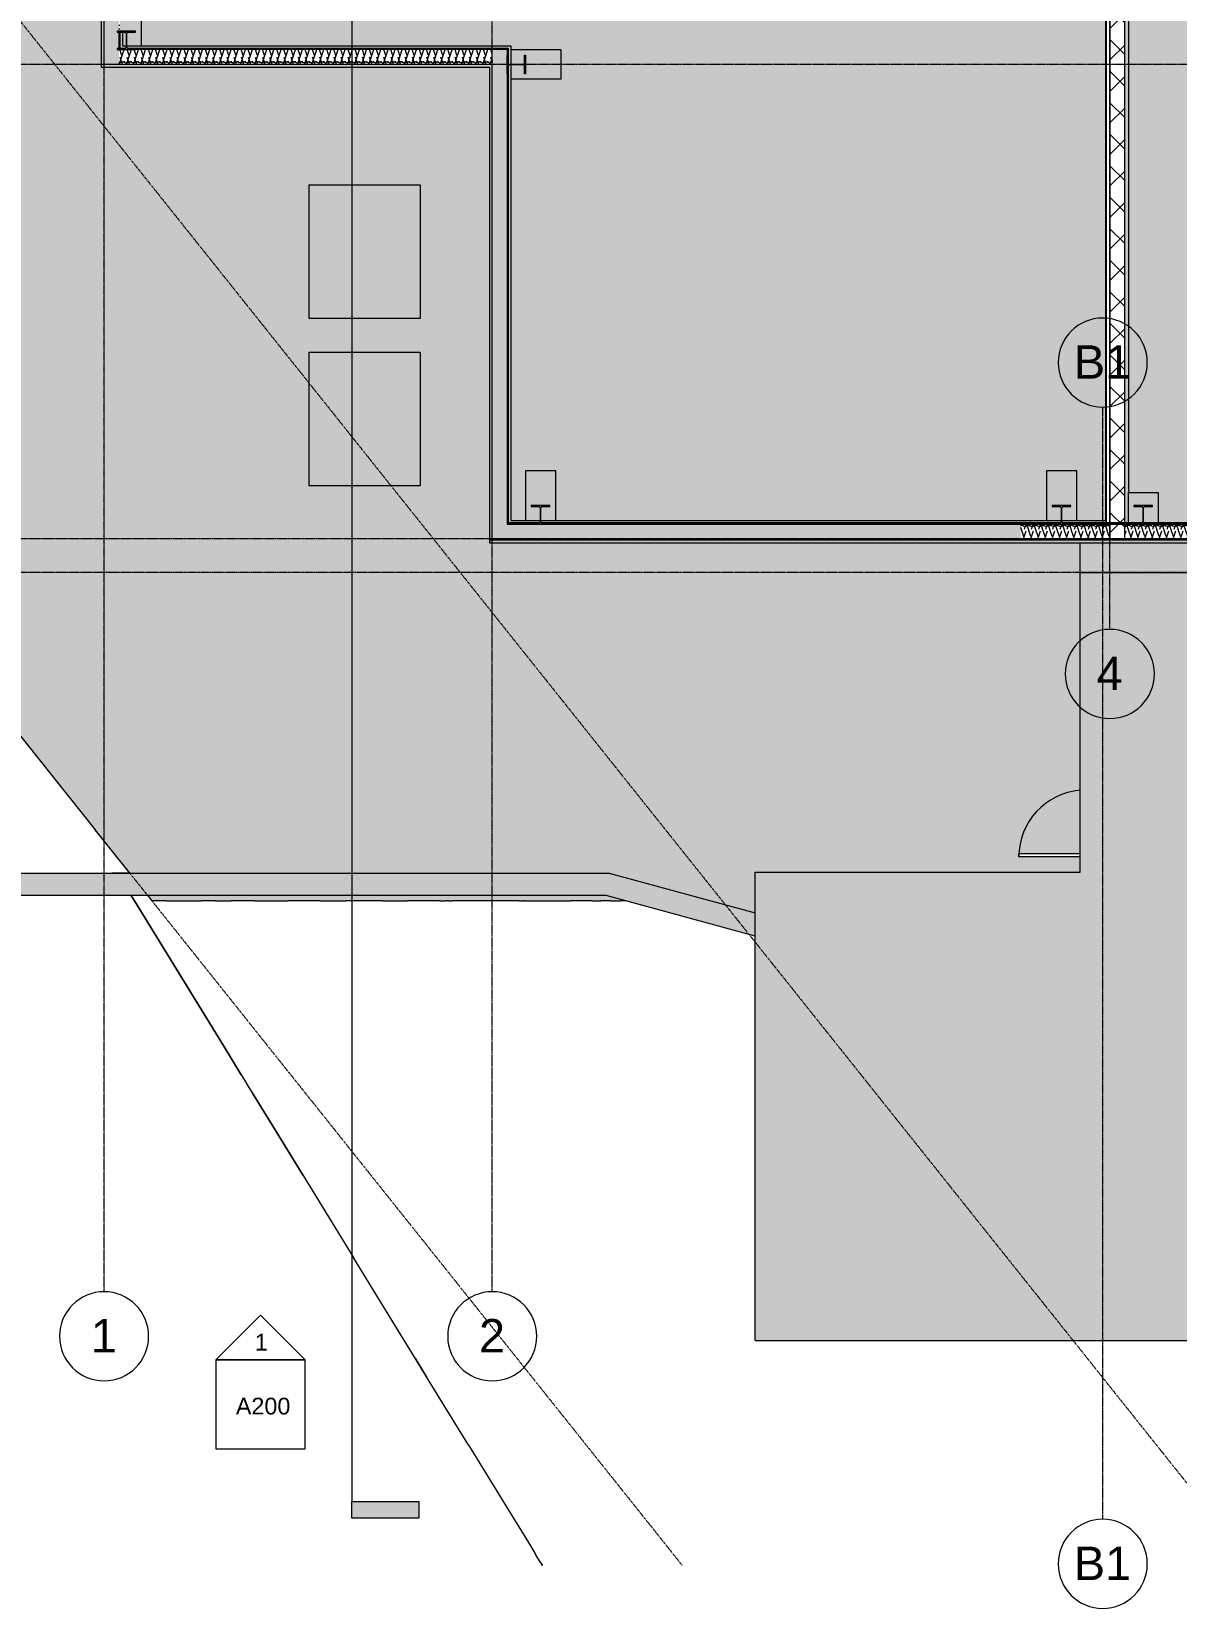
# Model space of a CAD drawing. Header units: inches. Extents: x -4124 to -1243, y 10241 to 12024.
# Drawn here: x -3607 to -2990, y 10243 to 11092 of the extents above; entities that cross this region are included whole.
import ezdxf

# ---------------------------------------------------------------- set-up
doc = ezdxf.new("R2010")
doc.units = ezdxf.units.IN
doc.header["$MEASUREMENT"] = 0
doc.linetypes.add('Double Dash 3_8_', pattern=[1, 0.375, -0.125, 0.125, -0.125, 0.125, -0.125])
doc.linetypes.add('Grid Line 1_2_', pattern=[0.875, 0.5, -0.125, 0.125, -0.125])
for name, color, linetype, lineweight in [('A-DOOR', 31, 'Continuous', 13), ('A-ROOF', 132, 'Continuous', 13), ('A-WALL', 113, 'Continuous', 13), ('A-WALL-PATT', 111, 'Continuous', 20), ('C-BLDG-PADS', 91, 'Continuous', 13), ('C-PROP-LINE', 91, 'Double Dash 3_8_', 9), ('C-TOPO', 7, 'Continuous', 9), ('G-ANNO-SYMB', 111, 'Continuous', 9), ('Q-SPCQ', 91, 'Continuous', 9), ('S-COLS', 52, 'Continuous', 13), ('S-FNDN', 32, 'Continuous', 13), ('S-GRID', 1, 'Continuous', 9), ('S-GRID-IDEN', 1, 'Continuous', 9)]:
    doc.layers.add(name, color=color, linetype=linetype, lineweight=lineweight)
doc.styles.add('Arial', font='arial.ttf', dxfattribs={"height": 18})
doc.styles.add('Arial_1', font='arial.ttf', dxfattribs={"height": 9})
pattern_1 = [(161.57, (0.48, 0.48), (-3.83995378, -1.544e-05), [0, -27.322, 3.034, 0]), (18.43, (-0.48, 0.48), (-3.83995378, 1.544e-05), [0, -27.322, 3.034, 0]), (108.43, (0.48, 0.48), (1.919622, -9.60052459), [9.106, -21.25]), (71.57, (-0.48, 0.48), (1.919622, 9.60052459), [9.106, -21.25])]
pattern_2 = [(0, (0, 0), (0, 4.798), []), (315, (0, 0), (4.7984266, 0), [6.786, -6.786]), (45, (0, 0), (4.7984266, 0), [6.786, -6.786])]
pattern_3 = [(0, (0, 0), (30.72, 7.68), [1.267, -21.773, 1.267, -21.773, -122.88]), (0, (0, 0), (30.72, 7.68), [-46.08, 1.267, -44.813, 1.267, -21.773, -53.76]), (0, (0, 0), (30.72, 7.68), [-115.2, 1.267, -14.093, 1.267, -37.133]), (120, (11.52, 3.84), (-22.011075, 22.7643004), [1.267, -21.773, 1.267, -21.773, -122.88]), (120, (11.52, 3.84), (-22.011075, 22.7643004), [-46.08, 1.267, -44.813, 1.267, -21.773, -53.76]), (120, (11.52, 3.84), (-22.011075, 22.7643004), [-115.2, 1.267, -14.093, 1.267, -37.133]), (240, (15.36, 19.2), (-8.708925, -30.4443004), [1.267, -21.773, 1.267, -21.773, -122.88]), (240, (15.36, 19.2), (-8.708925, -30.4443004), [-46.08, 1.267, -44.813, 1.267, -21.773, -53.76]), (240, (15.36, 19.2), (-8.708925, -30.4443004), [-115.2, 1.267, -14.093, 1.267, -37.133])]

# ---------------------------------------------------------------- blocks, each defined once
blk = doc.blocks.new('Trash_Bin_3753 - 6-Yard Bin-1391954-FLOOR PLAN - MEZZANINE')
at = {"layer": 'Q-SPCQ'}
blk.add_hatch(color=253, dxfattribs=at).paths.add_polyline_path([(36, 30), (-36, 30), (-36, -30), (36, -30), (36, 14.06)], flags=0)
at = {"layer": 'Q-SPCQ', "color": 8}
for p, q in [((-36, -30), (-36, 30)), ((-36, 30), (36, 30)), ((36, 30), (36, -30)), ((-36, -30), (36, -30))]:
    blk.add_line(p, q, dxfattribs=at)
blk = doc.blocks.new('W-Wide Flange-Column - W10X49-1629263-FLOOR PLAN - MEZZANINE')
at = {"layer": 'S-COLS', "lineweight": 9}
h = blk.add_hatch(dxfattribs=at)
h.set_pattern_fill('FP_7', color=8, style=0, pattern_type=2)
h.set_pattern_definition([(45, (3332.703, -10831.386), (-9.503515, 9.503515), []), (45, (3332.703, -10816.986), (-9.503515, 9.503515), [])])
h.paths.add_polyline_path([(-5, -4.99), (5, -4.95), (5, -4.43), (0.86, -4.43), (0.37, -4.23), (0.17, -3.74), (0.17, 3.74), (0.37, 4.23), (0.86, 4.43), (5, 4.43), (5, 4.99), (-5, 4.99), (-5, 4.43), (-0.86, 4.43), (-0.37, 4.23), (-0.17, 3.74), (-0.17, -3.74), (-0.37, -4.23), (-0.86, -4.43), (-5, -4.43), (-5, -4.97)], flags=0)
for p, q in [((5, 4.99), (-5, 4.99)), ((-5, 4.99), (-5, 4.43)), ((-5, 4.43), (-0.86, 4.43)), ((-0.17, 3.74), (-0.17, -3.74)), ((0.17, -3.74), (0.17, 3.74)), ((0.86, 4.43), (5, 4.43)), ((5, 4.43), (5, 4.99)), ((-0.86, -4.43), (-5, -4.43)), ((-5, -4.43), (-5, -4.99)), ((-5, -4.99), (5, -4.99)), ((5, -4.43), (0.86, -4.43)), ((5, -4.99), (5, -4.43))]:
    blk.add_line(p, q, dxfattribs=at)
for centre, start, end in [((-0.86, 3.74), 0, 90), ((0.86, 3.74), 90, 180), ((-0.86, -3.74), 270, 0), ((0.86, -3.74), 180, 270)]:
    blk.add_arc(centre, 0.691, start, end, dxfattribs=at)
blk = doc.blocks.new('W-Wide Flange-Column - W10X49-V6-FLOOR PLAN - MEZZANINE')
at = {"layer": 'S-COLS', "lineweight": 9}
h = blk.add_hatch(dxfattribs=at)
h.set_pattern_fill('FP_8', color=8, style=0, pattern_type=2)
h.set_pattern_definition([(45, (3052.203, -10831.386), (-9.503515, 9.503515), []), (45, (3052.203, -10816.986), (-9.503515, 9.503515), [])])
h.paths.add_polyline_path([(-5, -4.99), (5, -4.99), (5, -4.43), (0.86, -4.43), (0.37, -4.23), (0.17, -3.74), (0.17, 3.74), (0.37, 4.23), (0.86, 4.43), (5, 4.43), (5, 4.99), (-5, 4.99), (-5, 4.43), (-0.86, 4.43), (-0.37, 4.23), (-0.17, 3.74), (-0.17, -3.74), (-0.37, -4.23), (-0.86, -4.43), (-5, -4.46), (-5, -4.49)], flags=0)
for p, q in [((5, 4.99), (-5, 4.99)), ((-5, 4.99), (-5, 4.43)), ((-5, 4.43), (-0.86, 4.43)), ((-0.17, 3.74), (-0.17, -3.74)), ((0.17, -3.74), (0.17, 3.74)), ((0.86, 4.43), (5, 4.43)), ((5, 4.43), (5, 4.99)), ((-0.86, -4.43), (-5, -4.43)), ((-5, -4.43), (-5, -4.99)), ((-5, -4.99), (5, -4.99)), ((5, -4.43), (0.86, -4.43)), ((5, -4.99), (5, -4.43))]:
    blk.add_line(p, q, dxfattribs=at)
for centre, start, end in [((-0.86, 3.74), 0, 90), ((0.86, 3.74), 90, 180), ((-0.86, -3.74), 270, 0), ((0.86, -3.74), 180, 270)]:
    blk.add_arc(centre, 0.691, start, end, dxfattribs=at)
blk = doc.blocks.new('W-Wide Flange-Column - W10X49-1627109-FLOOR PLAN - MEZZANINE')
at = {"layer": 'S-COLS', "lineweight": 9}
h = blk.add_hatch(dxfattribs=at)
h.set_pattern_fill('FP_9', color=8, style=0, pattern_type=2)
h.set_pattern_definition([(45, (3555.703, -11086.886), (-9.503515, 9.503515), []), (45, (3555.703, -11072.486), (-9.503515, 9.503515), [])])
h.paths.add_polyline_path([(-4, -4.99), (5, -4.99), (5, -4.43), (0.86, -4.43), (0.37, -4.23), (0.17, -3.74), (0.17, 3.74), (0.37, 4.23), (0.86, 4.43), (5, 4.43), (5, 4.99), (-5, 4.99), (-5, 4.43), (-0.86, 4.43), (-0.37, 4.23), (-0.17, 3.74), (-0.17, -3.74), (-0.37, -4.23), (-0.86, -4.43), (-5, -4.43), (-5, -4.99), (-4.06, -4.99)], flags=0)
for p, q in [((5, 4.99), (-5, 4.99)), ((-5, 4.99), (-5, 4.43)), ((-5, 4.43), (-0.86, 4.43)), ((-0.17, 3.74), (-0.17, -3.74)), ((0.17, -3.74), (0.17, 3.74)), ((0.86, 4.43), (5, 4.43)), ((5, 4.43), (5, 4.99)), ((-0.86, -4.43), (-5, -4.43)), ((-5, -4.43), (-5, -4.99)), ((-5, -4.99), (5, -4.99)), ((5, -4.43), (0.86, -4.43)), ((5, -4.99), (5, -4.43))]:
    blk.add_line(p, q, dxfattribs=at)
for centre, start, end in [((-0.86, 3.74), 0, 90), ((0.86, 3.74), 90, 180), ((-0.86, -3.74), 270, 0), ((0.86, -3.74), 180, 270)]:
    blk.add_arc(centre, 0.691, start, end, dxfattribs=at)
blk = doc.blocks.new('W-Wide Flange-Column - W10X49-V15-FLOOR PLAN - MEZZANINE')
at = {"layer": 'S-COLS', "lineweight": 9}
h = blk.add_hatch(dxfattribs=at)
h.set_pattern_fill('FP_20', color=8, style=0, pattern_type=2)
h.set_pattern_definition([(45, (3008.203, -10831.386), (-9.503515, 9.503515), []), (45, (3008.203, -10816.986), (-9.503515, 9.503515), [])])
h.paths.add_polyline_path([(-5, -4.99), (5, -4.99), (5, -4.43), (0.86, -4.43), (0.37, -4.23), (0.17, -3.74), (0.17, 3.74), (0.37, 4.23), (0.86, 4.43), (5, 4.43), (5, 4.99), (-5, 4.99), (-5, 4.43), (-0.86, 4.43), (-0.37, 4.23), (-0.17, 3.74), (-0.17, -3.74), (-0.37, -4.23), (-0.86, -4.43), (-5, -4.43), (-5, -4.49)], flags=0)
for p, q in [((5, 4.99), (-5, 4.99)), ((-5, 4.99), (-5, 4.43)), ((-5, 4.43), (-0.86, 4.43)), ((-0.17, 3.74), (-0.17, -3.74)), ((0.17, -3.74), (0.17, 3.74)), ((0.86, 4.43), (5, 4.43)), ((5, 4.43), (5, 4.99)), ((-0.86, -4.43), (-5, -4.43)), ((-5, -4.43), (-5, -4.99)), ((-5, -4.99), (5, -4.99)), ((5, -4.43), (0.86, -4.43)), ((5, -4.99), (5, -4.43))]:
    blk.add_line(p, q, dxfattribs=at)
for centre, start, end in [((-0.86, 3.74), 0, 90), ((0.86, 3.74), 90, 180), ((-0.86, -3.74), 270, 0), ((0.86, -3.74), 180, 270)]:
    blk.add_arc(centre, 0.691, start, end, dxfattribs=at)
blk = doc.blocks.new('Door-Passage-Single-Flush1 - 36_ x 84_-1621608-FLOOR PLAN - MEZZANINE')
at = {"layer": 'A-DOOR', "lineweight": 9}
for p, q in [((16.25, -41.25), (16.25, -8.25)), ((18, -8.25), (18, -41.25)), ((18, -41.25), (16.25, -41.25))]:
    blk.add_line(p, q, dxfattribs=at)
at = {"layer": 'A-DOOR', "color": 8, "lineweight": 9}
blk.add_arc((18, -5.25), 36, 184.78831, 270, dxfattribs=at)
blk = doc.blocks.new('W-Wide Flange-Column - W10X49-1627344-FLOOR PLAN - MEZZANINE')
at = {"layer": 'S-COLS', "lineweight": 9}
h = blk.add_hatch(dxfattribs=at)
h.set_pattern_fill('FP_27', color=8, style=0, pattern_type=2)
h.set_pattern_definition([(135, (11073.895, 3345.713), (-9.503515, -9.503515), []), (135, (11059.495, 3345.713), (-9.503515, -9.503515), [])])
h.paths.add_polyline_path([(5, -4.48), (5, -4.43), (0.86, -4.43), (0.37, -4.23), (0.17, -3.74), (0.17, 3.74), (0.37, 4.23), (0.86, 4.43), (5, 4.43), (5, 4.99), (-5, 4.99), (-5, 4.43), (-0.86, 4.43), (-0.37, 4.23), (-0.17, 3.74), (-0.17, -3.74), (-0.37, -4.23), (-0.86, -4.43), (-5, -4.43), (-5, -4.99), (5, -4.96), (5, -4.49)], flags=0)
for p, q in [((-5, 4.99), (5, 4.99)), ((-5, 4.43), (-5, 4.99)), ((-0.86, 4.43), (-5, 4.43)), ((-0.17, -3.74), (-0.17, 3.74)), ((0.17, 3.74), (0.17, -3.74)), ((5, 4.43), (0.86, 4.43)), ((5, 4.99), (5, 4.43)), ((-5, -4.43), (-0.86, -4.43)), ((-5, -4.99), (-5, -4.43)), ((5, -4.99), (-5, -4.99)), ((0.86, -4.43), (5, -4.43)), ((5, -4.43), (5, -4.99))]:
    blk.add_line(p, q, dxfattribs=at)
for centre, start, end in [((-0.86, 3.74), 360, 90), ((0.86, 3.74), 90, 180), ((-0.86, -3.74), 270, 360), ((0.86, -3.74), 180, 270)]:
    blk.add_arc(centre, 0.691, start, end, dxfattribs=at)
blk = doc.blocks.new('Family - ___-1416994-FLOOR PLAN - MEZZANINE')
at = {"layer": 'C-PROP-LINE', "color": 8}
blk.add_line((-4124.16, 11353.18), (-3256.39, 10265.7), dxfattribs=at)
blk = doc.blocks.new('Family - ___-1442676-FLOOR PLAN - MEZZANINE')
at = {"layer": 'C-PROP-LINE', "color": 8}
blk.add_line((-4124.16, 11737.97), (-2969.59, 10291.07), dxfattribs=at)
blk = doc.blocks.new('Elevation - Detail Number-151647-FLOOR PLAN - MEZZANINE')
at = {"layer": 'G-ANNO-SYMB'}
for p, q in [((0.25, 0.25), (-0.25, 0.25)), ((-0.25, 0.25), (-0.25, -0.25)), ((0.25, -0.25), (0.25, 0.25)), ((-0.25, -0.25), (0.25, -0.25))]:
    blk.add_line(p, q, dxfattribs=at)
blk = doc.blocks.new('Elevation - Detail Number-151370-FLOOR PLAN - MEZZANINE')
at = {"layer": 'G-ANNO-SYMB'}
for p, q in [((0, 0.25), (-0.25, 0)), ((0.25, 0), (0, 0.25)), ((-0.25, 0), (0.25, 0))]:
    blk.add_line(p, q, dxfattribs=at)
blk = doc.blocks.new('Section - 3_32_ x 3_8_-54337-FLOOR PLAN - MEZZANINE')
at = {"layer": 'G-ANNO-SYMB'}
blk.add_hatch(color=256, dxfattribs=at).paths.add_polyline_path([(0, 0.375), (0, 0), (-0.09375, 0), (-0.09375, 0.375)], flags=0)
for p, q in [((0, 0.375), (-0.09375, 0.375)), ((-0.09375, 0.375), (-0.09375, 0)), ((0, 0), (0, 0.375)), ((-0.09375, 0), (0, 0))]:
    blk.add_line(p, q, dxfattribs=at)
blk = doc.blocks.new('Grid - Grid Head - Circle-50561-FLOOR PLAN - MEZZANINE')
at = {"layer": 'S-GRID-IDEN'}
for start, end in [(360, 180), (180, 360)]:
    blk.add_arc((0, 0), 0.25, start, end, dxfattribs=at)

msp = doc.modelspace()

# ---------------------------------------------------------------- hatches: boundary and pattern name
at = {"layer": 'A-ROOF'}
for color, points in [(252, [(-3016.20325, 10800.39539), (-1938.57825, 10800.39539), (-1938.57825, 10816.39539), (-3042.20325, 10816.39539), (-3042.20325, 10800.39539), (-3018.20325, 10800.39539)]), (254, [(-3120.79459, 10386.77039), (-1938.57825, 10386.77039), (-1938.57825, 10800.39539), (-3042.20325, 10800.39539), (-3042.20325, 10639.02039), (-3217.20325, 10639.02039), (-3217.20325, 10386.77039)])]:
    msp.add_hatch(color=color, dxfattribs=at).paths.add_polyline_path(points, flags=0)
at = {"layer": 'A-WALL'}
for points in [[(-3569.20325, 11072.39539), (-3567.70325, 11072.39539), (-3567.71392, 11457.39539), (-3569.20325, 11457.39539), (-3569.20325, 11074.46565)], [(-3359.17368, 10817.89539), (-3358.70325, 10817.89539), (-3358.70325, 11073.89539), (-3360.20325, 11073.89539), (-3360.20325, 10817.89539), (-3359.20325, 10817.89539)], [(-3350.7324, 10816.39539), (-3074.20325, 10816.39539), (-3074.20325, 10817.89539), (-3360.20325, 10817.89539), (-3360.20325, 10816.39539), (-3357.02533, 10816.39539)], [(-3028.39075, 10816.39539), (-2972.39075, 10816.39539), (-2972.39075, 10817.89539), (-3074.20325, 10817.89539), (-3074.20325, 10816.39539), (-3037.18084, 10816.39539)]]:
    msp.add_hatch(color=7, dxfattribs=at).paths.add_polyline_path(points, flags=0)
at = {"layer": 'A-WALL', "lineweight": 9}
msp.add_hatch(color=254, dxfattribs=at).paths.add_polyline_path([(-3360.20325, 11072.39539), (-3360.20325, 11073.89539), (-3567.70325, 11073.89539), (-3567.69739, 11072.39539), (-3371.63584, 11072.39539)], flags=0)
at = {"layer": 'A-WALL-PATT', "lineweight": 9}
h = msp.add_hatch(dxfattribs=at)
h.set_pattern_fill('FP_4', color=8, style=0, pattern_type=2)
h.set_pattern_definition(pattern_1)
h.paths.add_polyline_path([(-3559.76678, 11073.89539), (-3559.70325, 11073.89539), (-3559.70325, 11081.89539), (-3560.70325, 11081.89539), (-3560.70325, 11082.45398), (-3559.70325, 11082.45398), (-3559.70325, 11091.31727), (-3560.70325, 11091.31727), (-3560.70325, 11091.87586), (-3559.70325, 11091.87586), (-3559.70325, 11438.91492), (-3560.70325, 11438.91492), (-3560.70325, 11439.47352), (-3559.70325, 11439.47352), (-3559.70325, 11448.3368), (-3560.70325, 11448.3368), (-3560.70325, 11448.89539), (-3559.70325, 11448.92168), (-3559.70325, 11456.89539), (-3567.70325, 11456.89539), (-3567.70325, 11073.89539)], flags=0)
h = msp.add_hatch(dxfattribs=at)
h.set_pattern_fill('FP_3', color=8, style=0, pattern_type=2)
h.set_pattern_definition([(45, (0, 0), (-8.485281, 8.485281), []), (135, (0, 0), (-8.485281, -8.485281), [])])
h.paths.add_polyline_path([(-3026.20325, 10818.39539), (-3018.20325, 10818.39539), (-3018.20325, 11456.89539), (-3026.20325, 11456.89539), (-3026.20325, 10825.39539)], flags=0)
h = msp.add_hatch(dxfattribs=at)
h.set_pattern_fill('FP_5', color=8, style=0, pattern_type=2)
h.set_pattern_definition(pattern_2)
h.paths.add_polyline_path([(-3559.70325, 11082.45398), (-3559.20333, 11082.45398), (-3559.21543, 11091.31727), (-3559.70325, 11091.31727), (-3559.70325, 11083.53118)], flags=0)
h.paths.add_polyline_path([(-3559.21619, 11091.87586), (-3559.20325, 11091.87586), (-3559.20325, 11438.91492), (-3559.70325, 11438.91492), (-3559.70325, 11091.87586)], flags=0)
h.paths.add_polyline_path([(-3559.20325, 11439.47352), (-3559.20325, 11448.3368), (-3559.70325, 11448.3368), (-3559.6904, 11439.47352)], flags=0)
h = msp.add_hatch(dxfattribs=at)
h.set_pattern_fill('FP_4', color=8, style=0, pattern_type=2)
h.set_pattern_definition(pattern_1)
h.paths.add_polyline_path([(-3559.70325, 11073.89539), (-3358.70325, 11073.89539), (-3358.70325, 11081.89539), (-3559.70325, 11081.89539), (-3559.70325, 11073.9001)], flags=0)
h = msp.add_hatch(dxfattribs=at)
h.set_pattern_fill('FP_5', color=8, style=0, pattern_type=2)
h.set_pattern_definition(pattern_2)
h.paths.add_polyline_path([(-3358.70325, 11081.89539), (-3350.70325, 11081.89545), (-3350.7324, 11082.39539), (-3550.70325, 11082.37433), (-3550.70325, 11081.89539), (-3360.20325, 11081.89539)], flags=0)
h = msp.add_hatch(dxfattribs=at)
h.set_pattern_fill('FP_4', color=8, style=0, pattern_type=2)
h.set_pattern_definition(pattern_1)
h.paths.add_polyline_path([(-3350.7324, 10818.39539), (-3350.70325, 10818.39539), (-3350.7324, 11081.89539), (-3358.70325, 11081.89539), (-3358.70325, 10818.39539)], flags=0)
h = msp.add_hatch(dxfattribs=at)
h.set_pattern_fill('FP_5', color=8, style=0, pattern_type=2)
h.set_pattern_definition(pattern_2)
h.paths.add_polyline_path([(-3350.70325, 10826.39539), (-3350.20325, 10826.39539), (-3350.20325, 11068.89539), (-3350.70325, 11068.89539), (-3350.70325, 10826.89539)], flags=0)
h.paths.add_polyline_path([(-3350.69737, 11078.89539), (-3350.20325, 11078.89539), (-3350.20325, 11082.39539), (-3350.70325, 11081.89539), (-3350.70325, 11078.89539)], flags=0)
h.paths.add_polyline_path([(-3350.70325, 11081.89539), (-3350.20325, 11082.39539), (-3350.70325, 11082.39539)], flags=0)
h = msp.add_hatch(dxfattribs=at)
h.set_pattern_fill('FP_4', color=8, style=0, pattern_type=2)
h.set_pattern_definition(pattern_1)
h.paths.add_polyline_path([(-3074.20325, 10818.39539), (-3074.20325, 10826.39539), (-3350.70325, 10826.39426), (-3350.70325, 10818.39539), (-3120.79459, 10818.39539)], flags=0)
h = msp.add_hatch(dxfattribs=at)
h.set_pattern_fill('FP_2', color=8, style=0, pattern_type=2)
h.set_pattern_definition(pattern_3)
h.paths.add_polyline_path([(-3205.01575, 10826.39539), (-3074.20325, 10826.39539), (-3074.20325, 10826.89539), (-3327.70325, 10826.89539), (-3327.70325, 10826.39539), (-3284.60325, 10826.39539)], flags=0)
h.paths.add_polyline_path([(-3350.07825, 10826.39539), (-3337.70325, 10826.41782), (-3337.70325, 10826.89539), (-3350.20325, 10826.89539), (-3350.20325, 10826.39539)], flags=0)
h = msp.add_hatch(dxfattribs=at)
h.set_pattern_fill('FP_2', color=8, style=0, pattern_type=2)
h.set_pattern_definition(pattern_3)
h.paths.add_polyline_path([(-3074.20325, 10826.39539), (-3057.20325, 10826.39539), (-3057.20325, 10826.89539), (-3074.20325, 10826.89539)], flags=0)
h.paths.add_polyline_path([(-3047.20325, 10826.39539), (-3026.20325, 10826.39539), (-3026.20325, 10826.89539), (-3047.20325, 10826.89539)], flags=0)
h.paths.add_polyline_path([(-2972.39075, 10826.39539), (-2972.39075, 10826.89539), (-3003.20325, 10826.89539), (-3003.20325, 10826.39539), (-2995.37397, 10826.39539)], flags=0)
h.paths.add_polyline_path([(-3013.20325, 10826.39539), (-3013.20325, 10826.89539), (-3018.20325, 10826.89539), (-3018.20325, 10826.39539), (-3016.20325, 10826.39539)], flags=0)
h = msp.add_hatch(dxfattribs=at)
h.set_pattern_fill('FP_4', color=8, style=0, pattern_type=2)
h.set_pattern_definition(pattern_1)
h.paths.add_polyline_path([(-2995.37397, 10818.39539), (-2972.39075, 10818.39539), (-2972.39075, 10826.39539), (-3018.20325, 10826.39539), (-3018.20325, 10818.39539), (-3016.20325, 10818.39539)], flags=0)
h.paths.add_polyline_path([(-3037.18084, 10818.39539), (-3026.20325, 10818.39539), (-3026.20325, 10826.39539), (-3074.20325, 10826.39539), (-3074.20325, 10818.39539), (-3042.20325, 10818.39539)], flags=0)
h = msp.add_hatch(dxfattribs=at)
h.set_pattern_fill('FP_2', color=8, style=0, pattern_type=2)
h.set_pattern_definition(pattern_3)
h.paths.add_polyline_path([(-3358.46083, 10817.89539), (-3074.20325, 10817.89539), (-3074.20325, 10818.39539), (-3358.70325, 10818.39539), (-3358.70325, 10817.89539)], flags=0)
h = msp.add_hatch(dxfattribs=at)
h.set_pattern_fill('FP_2', color=8, style=0, pattern_type=2)
h.set_pattern_definition(pattern_3)
h.paths.add_polyline_path([(-3056.96107, 10817.89539), (-2972.39075, 10817.89539), (-2972.39075, 10818.39539), (-3074.20325, 10818.39539), (-3074.20325, 10817.89539)], flags=0)
at = {"layer": 'C-BLDG-PADS', "lineweight": 9}
h = msp.add_hatch(dxfattribs=at)
h.set_pattern_fill('FP_1', color=9, style=0, pattern_type=2)
h.set_pattern_definition(pattern_3)
h.paths.add_polyline_path([(-3016.20325, 10827.02039), (-3008.90426, 10827.02039), (-3008.57568, 10827.15649), (-3008.37318, 10827.64539), (-3008.37318, 10835.12586), (-3008.57568, 10835.61476), (-3009.06458, 10835.81727), (-3013.20325, 10835.81727), (-3013.20325, 10836.37586), (-3003.20325, 10836.37586), (-3003.20325, 10835.81727), (-3007.34193, 10835.81727), (-3007.83082, 10835.61476), (-3008.03333, 10835.12586), (-3008.03333, 10827.64539), (-3007.83082, 10827.15649), (-3007.50224, 10827.02039), (-2712.90426, 10827.02039), (-2712.57568, 10827.15649), (-2712.37317, 10827.64539), (-2712.37317, 10835.12586), (-2712.57568, 10835.61476), (-2713.06458, 10835.81727), (-2717.20325, 10835.81727), (-2717.20325, 10836.37586), (-2707.20325, 10836.37586), (-2707.20325, 10835.81727), (-2711.34192, 10835.81727), (-2711.83082, 10835.61476), (-2712.03333, 10835.12586), (-2712.03333, 10827.64539), (-2711.83082, 10827.15649), (-2711.50224, 10827.02039), (-2388.90426, 10827.02039), (-2388.57568, 10827.15649), (-2388.37317, 10827.64539), (-2388.37317, 10835.12586), (-2388.57568, 10835.61476), (-2389.06458, 10835.81727), (-2393.20325, 10835.81727), (-2393.20325, 10836.37586), (-2383.20325, 10836.37586), (-2383.20325, 10835.81727), (-2387.34192, 10835.81727), (-2387.83082, 10835.61476), (-2388.03333, 10835.12586), (-2388.03333, 10827.64539), (-2387.83082, 10827.15649), (-2387.50224, 10827.02039), (-2064.90426, 10827.02039), (-2064.57568, 10827.15649), (-2064.37317, 10827.64539), (-2064.37317, 10835.12586), (-2064.57568, 10835.61476), (-2065.06458, 10835.81727), (-2069.20325, 10835.81727), (-2069.20325, 10836.37586), (-2059.20325, 10836.37586), (-2059.20325, 10835.81727), (-2063.34192, 10835.81727), (-2063.83082, 10835.61476), (-2064.03333, 10835.12586), (-2064.03333, 10827.64539), (-2063.83082, 10827.15649), (-2063.50224, 10827.02039), (-1942.39075, 10827.02039), (-1942.39075, 10828.39539), (-1845.45325, 10828.39539), (-1845.45325, 10979.89539), (-1797.95325, 10979.89539), (-1797.95325, 10977.64539), (-1790.32825, 10977.64539), (-1790.32825, 10828.39539), (-1740.37317, 10828.39539), (-1740.37317, 10835.12586), (-1740.57568, 10835.61476), (-1741.06458, 10835.81727), (-1745.20325, 10835.81727), (-1745.20325, 10836.37586), (-1735.20325, 10836.37586), (-1735.20325, 10835.81727), (-1739.34192, 10835.81727), (-1739.83082, 10835.61476), (-1740.03333, 10835.12586), (-1740.03333, 10828.39539), (-1620.37318, 10828.39539), (-1620.37318, 10835.12586), (-1620.57568, 10835.61476), (-1621.06458, 10835.81727), (-1625.20325, 10835.81727), (-1625.20325, 10836.37586), (-1615.20325, 10836.37586), (-1615.20325, 10835.81727), (-1619.34193, 10835.81727), (-1619.83082, 10835.61476), (-1620.03333, 10835.12586), (-1620.03333, 10828.39539), (-1587.20325, 10828.39539), (-1587.20325, 10994.77818), (-1635.20325, 10994.77818), (-1635.20325, 11033.89539), (-1904.20325, 11033.89539), (-1904.20325, 11264.89539), (-1829.70325, 11264.89539), (-1829.70325, 11420.89539), (-1587.20325, 11420.89539), (-1587.20325, 11763.39539), (-1620.03333, 11763.39539), (-1620.03333, 11757.16492), (-1619.83082, 11756.67602), (-1619.34193, 11756.47352), (-1615.20325, 11756.47352), (-1615.20325, 11755.91492), (-1625.20325, 11755.91492), (-1625.20325, 11756.47352), (-1621.06458, 11756.47352), (-1620.57568, 11756.67602), (-1620.37318, 11757.16492), (-1620.37318, 11763.39539), (-1740.03333, 11763.39539), (-1740.03333, 11757.16492), (-1739.83082, 11756.67602), (-1739.34192, 11756.47352), (-1735.20325, 11756.47352), (-1735.20325, 11755.91492), (-1745.20325, 11755.91492), (-1745.20325, 11756.47352), (-1741.06458, 11756.47352), (-1740.57568, 11756.67602), (-1740.37317, 11757.16492), (-1740.37317, 11763.39539), (-2064.03333, 11763.39539), (-2064.03333, 11757.16492), (-2063.83082, 11756.67602), (-2063.34192, 11756.47352), (-2059.20325, 11756.47352), (-2059.20325, 11755.91492), (-2069.20325, 11755.91492), (-2069.20325, 11756.47352), (-2065.06458, 11756.47352), (-2064.57568, 11756.67602), (-2064.37317, 11757.16492), (-2064.37317, 11763.39539), (-2388.03333, 11763.39539), (-2388.03333, 11757.16492), (-2387.83082, 11756.67602), (-2387.34192, 11756.47352), (-2383.20325, 11756.47352), (-2383.20325, 11755.91492), (-2393.20325, 11755.91492), (-2393.20325, 11756.47352), (-2389.06458, 11756.47352), (-2388.57568, 11756.67602), (-2388.37317, 11757.16492), (-2388.37317, 11763.39539), (-2712.03333, 11763.39539), (-2712.03333, 11757.16492), (-2711.83082, 11756.67602), (-2711.34192, 11756.47352), (-2707.20325, 11756.47352), (-2707.20325, 11755.91492), (-2717.20325, 11755.91492), (-2717.20325, 11756.47352), (-2713.06458, 11756.47352), (-2712.57568, 11756.67602), (-2712.37317, 11757.16492), (-2712.37317, 11763.39539), (-3008.03333, 11763.39539), (-3008.03333, 11757.16492), (-3007.83082, 11756.67602), (-3007.34193, 11756.47352), (-3003.20325, 11756.47352), (-3003.20325, 11755.91492), (-3013.20325, 11755.91492), (-3013.20325, 11756.47352), (-3009.06458, 11756.47352), (-3008.55199, 11756.73321), (-3008.37318, 11757.16492), (-3008.37318, 11763.39539), (-3016.20325, 11763.39539), (-3016.20325, 11682.52039), (-3015.22669, 11682.52039), (-3015.22669, 11536.52039), (-3016.20325, 11536.52039), (-3016.20325, 11457.06531), (-3009.47279, 11457.06531), (-3008.98389, 11457.26782), (-3008.78138, 11457.75672), (-3008.78138, 11461.89539), (-3008.22279, 11461.89539), (-3008.22279, 11451.89539), (-3008.78138, 11451.89539), (-3008.78138, 11456.03406), (-3008.98389, 11456.52296), (-3009.47279, 11456.72547), (-3016.20325, 11456.72547), (-3016.20325, 11137.81531), (-3009.47279, 11137.81531), (-3008.98389, 11138.01782), (-3008.78138, 11138.50672), (-3008.78138, 11142.64539), (-3008.22279, 11142.64539), (-3008.22279, 11132.64539), (-3008.78138, 11132.64539), (-3008.78138, 11136.78406), (-3008.98389, 11137.27296), (-3009.47279, 11137.47547), (-3016.20325, 11137.47547), (-3016.20325, 10835.81727)], flags=0)
h.paths.add_polyline_path([(-1797.95325, 10828.39539), (-1797.95325, 10975.39539), (-1840.95325, 10975.39539), (-1840.95325, 10828.39539)], flags=0)
h.paths.add_polyline_path([(-1587.20325, 11002.40318), (-1587.20325, 11039.65318), (-1627.57825, 11039.65318), (-1627.57825, 11002.40318)], flags=0)
h.paths.add_polyline_path([(-1745.20325, 11038.39539), (-1635.20325, 11038.39539), (-1635.20325, 11039.65318), (-1745.20325, 11039.65318), (-1745.20325, 11038.72821), (-1899.70325, 11038.72821), (-1899.70325, 11038.39539), (-1782.97459, 11038.39539)], flags=0)
h.paths.add_polyline_path([(-1745.20325, 11219.64539), (-1745.20325, 11260.27039), (-1829.70325, 11260.27039), (-1829.70325, 11260.39539), (-1879.20325, 11260.39539), (-1879.20325, 11259.64539), (-1747.20325, 11259.64539), (-1747.20325, 11219.64539)], flags=0)
h.paths.add_polyline_path([(-3015.87625, 11535.23914), (-3015.87625, 11536.23914), (-2855.22669, 11536.23914), (-2855.22669, 11535.23914), (-3015.28919, 11535.23914)], flags=0)
h.paths.add_polyline_path([(-3015.87625, 11682.80164), (-3015.87625, 11683.80164), (-2855.22669, 11683.80164), (-2855.22669, 11682.80164), (-3015.28919, 11682.80164)], flags=0)
at = {"layer": 'C-BLDG-PADS'}
h = msp.add_hatch(color=253, dxfattribs=at)
h.paths.add_polyline_path([(-3217.20325, 10617.02866), (-3217.20325, 10639.02039), (-3042.20325, 10639.02039), (-3042.20325, 10647.20789), (-3075.20325, 10647.20789), (-3075.20325, 10648.95789), (-3042.20325, 10648.95789), (-3042.20325, 10816.39539), (-3360.20325, 10816.39539), (-3360.20325, 11072.39539), (-3569.20325, 11072.39539), (-3569.20325, 11445.54168), (-4046.78991, 11256.03278), (-3553.7948, 10638.40483), (-3295.84592, 10638.39952), (-3232.84644, 10621.27964)], flags=0)
h.paths.add_polyline_path([(-3297.44748, 10623.59767), (-3287.13683, 10623.59767), (-3297.44748, 10626.39955), (-3544.21574, 10626.39955), (-3541.97927, 10623.59767), (-3300.32921, 10623.59767)], flags=0)
h.paths.add_polyline_path([(-3427.50108, 10847.02188), (-3457.50108, 10847.02188), (-3457.50108, 10919.02188), (-3397.50108, 10919.02188), (-3397.50108, 10847.02188), (-3413.44272, 10847.02188)], flags=0)
h.paths.add_polyline_path([(-3455.24959, 10937.02188), (-3457.50108, 10937.02188), (-3457.50108, 11009.02188), (-3397.50108, 11009.02188), (-3397.50108, 10937.02188), (-3453.50108, 10937.02188)], flags=0)
at = {"layer": 'C-BLDG-PADS', "lineweight": 9}
h = msp.add_hatch(dxfattribs=at)
h.set_pattern_fill('FP_1', color=9, style=0, pattern_type=2)
h.set_pattern_definition(pattern_3)
h.paths.add_polyline_path([(-3288.02209, 10828.39539), (-3052.37318, 10828.39539), (-3052.37318, 10835.12586), (-3052.57568, 10835.61476), (-3053.06458, 10835.81727), (-3057.20325, 10835.81727), (-3057.20325, 10836.37586), (-3047.20325, 10836.37586), (-3047.20325, 10835.81727), (-3051.34193, 10835.81727), (-3051.83082, 10835.61476), (-3052.03333, 10835.12586), (-3052.03333, 10828.39539), (-3028.39075, 10828.39539), (-3028.39075, 11446.89539), (-3052.03333, 11446.89539), (-3052.03333, 11440.16492), (-3051.83082, 11439.67602), (-3051.34193, 11439.47352), (-3047.20325, 11439.47352), (-3047.20325, 11438.91492), (-3057.20325, 11438.91492), (-3057.20325, 11439.47352), (-3053.06458, 11439.47352), (-3052.57568, 11439.67602), (-3052.37318, 11440.16492), (-3052.37318, 11446.89539), (-3332.53333, 11446.89539), (-3332.53333, 11440.16492), (-3332.33082, 11439.67602), (-3331.84193, 11439.47352), (-3327.70325, 11439.47352), (-3327.70325, 11438.91492), (-3337.70325, 11438.91492), (-3337.70325, 11439.47352), (-3333.56458, 11439.47352), (-3333.07568, 11439.67602), (-3332.87318, 11440.16492), (-3332.87318, 11446.89539), (-3555.53333, 11446.89539), (-3555.53333, 11440.16492), (-3555.33082, 11439.67602), (-3554.84193, 11439.47352), (-3550.70325, 11439.47352), (-3550.70325, 11438.91492), (-3557.70325, 11438.91492), (-3557.70325, 11331.82801), (-3556.72669, 11331.82801), (-3556.72669, 11185.82801), (-3557.70325, 11185.82801), (-3557.70325, 11091.87586), (-3550.70325, 11091.87586), (-3550.70325, 11091.31727), (-3554.84193, 11091.31727), (-3555.33082, 11091.11476), (-3555.53333, 11090.62586), (-3555.53333, 11083.89539), (-3348.70325, 11083.89539), (-3348.70325, 11074.06531), (-3341.97279, 11074.06531), (-3341.48389, 11074.26782), (-3341.28138, 11074.75672), (-3341.28138, 11078.89539), (-3340.72279, 11078.89539), (-3340.72279, 11068.89539), (-3341.28138, 11068.89539), (-3341.28138, 11073.03406), (-3341.48389, 11073.52296), (-3341.97279, 11073.72547), (-3348.70325, 11073.72547), (-3348.70325, 10828.39539), (-3332.87318, 10828.39539), (-3332.87318, 10835.12586), (-3333.07568, 10835.61476), (-3333.56458, 10835.81727), (-3337.70325, 10835.81727), (-3337.70325, 10836.37586), (-3327.70325, 10836.37586), (-3327.70325, 10835.81727), (-3331.84193, 10835.81727), (-3332.33082, 10835.61476), (-3332.53333, 10835.12586), (-3332.53333, 10828.39539), (-3327.70325, 10828.39539)], flags=0)
h.paths.add_polyline_path([(-3556.07568, 11083.89539), (-3555.87318, 11083.89539), (-3555.87318, 11090.62586), (-3556.07568, 11091.11476), (-3556.56458, 11091.31727), (-3557.70325, 11091.31727), (-3557.70325, 11083.89539)], flags=0)
h.paths.add_polyline_path([(-3556.72669, 11184.54676), (-3557.37625, 11184.54676), (-3557.37625, 11185.54676), (-3396.72669, 11185.54676), (-3396.72669, 11184.54676), (-3556.02209, 11184.54676)], flags=0)
h.paths.add_polyline_path([(-3557.37625, 11332.10926), (-3557.37625, 11333.10926), (-3396.72669, 11333.10926), (-3396.72669, 11332.10926), (-3556.78919, 11332.10926)], flags=0)
h.paths.add_polyline_path([(-3556.56458, 11439.47352), (-3556.07568, 11439.67602), (-3555.87318, 11440.16492), (-3555.87318, 11446.89539), (-3557.70325, 11446.89539), (-3557.70325, 11439.47352)], flags=0)
at = {"layer": 'S-FNDN'}
h = msp.add_hatch(color=9, dxfattribs=at)
h.paths.add_polyline_path([(-3557.70325, 11083.89539), (-3557.70337, 11091.31727), (-3559.07825, 11091.31727), (-3559.07825, 11083.89539), (-3557.70348, 11083.8954)], flags=0)
h.paths.add_polyline_path([(-3557.70325, 11091.87586), (-3557.70325, 11185.82801), (-3558.72669, 11185.82801), (-3558.72669, 11331.82801), (-3557.70325, 11331.82801), (-3557.70337, 11438.91492), (-3559.07825, 11438.91492), (-3559.07825, 11091.87586), (-3557.70337, 11091.87586)], flags=0)
h.paths.add_polyline_path([(-3559.07825, 11439.47352), (-3557.70325, 11439.47352), (-3557.70325, 11448.27039), (-3559.07825, 11448.27039), (-3559.07825, 11446.7911)], flags=0)
for points in [[(-3028.20325, 10828.39539), (-3028.20325, 11289.20789), (-3028.39075, 11289.20789), (-3028.39075, 10828.39539)], [(-3297.44748, 10626.39955), (-3295.84592, 10638.39952), (-3665.17874, 10638.40503), (-3663.10834, 10626.40709), (-3371.63584, 10626.40108)], [(-3217.20325, 10604.59348), (-3217.20325, 10617.02866), (-3295.84592, 10638.39952), (-3297.44748, 10626.39955), (-3246.21522, 10612.47737)]]:
    msp.add_hatch(color=7, dxfattribs=at).paths.add_polyline_path(points, flags=0)
h = msp.add_hatch(color=7, dxfattribs=at)
h.paths.add_polyline_path([(-3018.20325, 10827.02039), (-3016.20325, 10827.02039), (-3016.20325, 11137.47547), (-3016.95325, 11137.47547), (-3017.44215, 11137.27296), (-3017.64466, 11136.78406), (-3017.64466, 11132.64539), (-3018.20325, 11132.64539), (-3018.20325, 10828.39539)], flags=0)
h.paths.add_polyline_path([(-3016.95325, 11137.81531), (-3016.20325, 11137.81531), (-3016.20325, 11161.39539), (-3018.20325, 11161.39539), (-3018.20325, 11142.64539), (-3017.64466, 11142.64539), (-3017.64466, 11138.50672), (-3017.44215, 11138.01782), (-3017.1788, 11137.90874)], flags=0)
h = msp.add_hatch(color=9, dxfattribs=at)
h.paths.add_polyline_path([(-3530.34075, 11082.52039), (-3358.70325, 11082.52039), (-3358.70325, 11083.89539), (-3555.53333, 11083.89539), (-3555.53333, 11083.14539), (-3555.33082, 11082.65649), (-3555.00224, 11082.52039), (-3538.86334, 11082.52039)], flags=0)
h.paths.add_polyline_path([(-3556.40426, 11082.52039), (-3556.07568, 11082.65649), (-3555.87318, 11083.14539), (-3555.87318, 11083.89539), (-3559.07825, 11083.89539), (-3559.07825, 11082.52039), (-3556.56458, 11082.52039)], flags=0)
h = msp.add_hatch(color=9, dxfattribs=at)
h.paths.add_polyline_path([(-3348.70325, 10828.39539), (-3348.70325, 11073.72547), (-3349.45325, 11073.72547), (-3349.94215, 11073.52296), (-3350.07825, 11073.19438), (-3350.07825, 10828.39539)], flags=0)
h.paths.add_polyline_path([(-3349.45325, 11074.06531), (-3348.70325, 11074.06531), (-3348.70325, 11083.89539), (-3358.70325, 11083.89539), (-3358.70325, 11082.52039), (-3350.07825, 11082.52039), (-3350.07825, 11074.5964), (-3349.94215, 11074.26782), (-3349.6788, 11074.15874)], flags=0)
h = msp.add_hatch(color=9, dxfattribs=at)
h.paths.add_polyline_path([(-3053.06458, 10827.02039), (-3052.90426, 10827.02039), (-3052.57568, 10827.15649), (-3052.37318, 10827.64539), (-3052.37318, 10828.39539), (-3332.53333, 10828.39539), (-3332.53333, 10827.64539), (-3332.33082, 10827.15649), (-3332.00224, 10827.02039), (-3074.20325, 10827.02039)], flags=0)
h.paths.add_polyline_path([(-3348.70325, 10827.02039), (-3333.40426, 10827.02039), (-3333.07568, 10827.15649), (-3332.87318, 10827.64539), (-3332.87318, 10828.39539), (-3350.07825, 10828.39526), (-3350.07825, 10827.02039)], flags=0)
h.paths.add_polyline_path([(-3051.34193, 10827.02039), (-3028.20325, 10827.02039), (-3028.20325, 10828.39539), (-3052.03333, 10828.39539), (-3052.03333, 10827.64539), (-3051.83082, 10827.15649), (-3051.50224, 10827.02039)], flags=0)

# ---------------------------------------------------------------- linework, layer by layer
at = {"layer": 'A-ROOF', "color": 8, "lineweight": 9}
for p, q in [((-3042.20325, 10639.02039), (-3042.20325, 10816.39539)), ((-3042.20325, 10800.39539), (-1938.57825, 10800.39539)), ((-3217.20325, 10639.02039), (-3042.20325, 10639.02039)), ((-3217.20325, 10386.77039), (-3217.20325, 10639.02039)), ((-3217.20325, 10386.77039), (-1938.57825, 10386.77039))]:
    msp.add_line(p, q, dxfattribs=at)
at = {"layer": 'A-WALL', "lineweight": 9}
for p, q in [((-3026.20325, 11773.88562), (-3026.20325, 10818.39539)), ((-3569.20325, 11458.89539), (-3569.20325, 11072.39539)), ((-3567.70325, 11073.89539), (-3567.70325, 11457.39539)), ((-3018.20325, 10818.39539), (-3018.20325, 11132.64539)), ((-3559.70325, 11091.31727), (-3559.70325, 11082.45398)), ((-3559.20325, 11091.31727), (-3559.20325, 11082.45398)), ((-3559.07825, 11082.52039), (-3559.07825, 11091.31727)), ((-3556.40426, 11082.52039), (-3559.07825, 11082.52039)), ((-3350.07825, 11082.52039), (-3555.00224, 11082.52039)), ((-3350.20325, 11082.39539), (-3550.70325, 11082.39539)), ((-3350.70325, 11081.89539), (-3550.70325, 11081.89539)), ((-3350.70325, 11081.89539), (-3350.70325, 11078.89539)), ((-3350.20325, 11082.39539), (-3350.20325, 11078.89539)), ((-3350.07825, 11074.5964), (-3350.07825, 11082.52039)), ((-3569.20325, 11072.39539), (-3360.20325, 11072.39539)), ((-3358.70325, 11073.89539), (-3567.70325, 11073.89539)), ((-3360.20325, 11072.39539), (-3360.20325, 10816.39539)), ((-3358.70325, 10817.89539), (-3358.70325, 11073.89539)), ((-3350.07825, 10827.02039), (-3350.07825, 11073.19438)), ((-3350.70325, 11068.89539), (-3350.70325, 10826.39539)), ((-3350.20325, 11068.89539), (-3350.20325, 10826.39539)), ((-3350.70325, 10826.39539), (-3337.70325, 10826.39539)), ((-3350.20325, 10826.89539), (-3337.70325, 10826.89539)), ((-3333.40426, 10827.02039), (-3350.07825, 10827.02039)), ((-3052.90426, 10827.02039), (-3332.00224, 10827.02039)), ((-3327.70325, 10826.89539), (-3057.20325, 10826.89539)), ((-3327.70325, 10826.39539), (-3057.20325, 10826.39539)), ((-3008.90426, 10827.02039), (-3051.50224, 10827.02039)), ((-3047.20325, 10826.89539), (-3013.20325, 10826.89539)), ((-3047.20325, 10826.39539), (-3013.20325, 10826.39539)), ((-2712.90426, 10827.02039), (-3007.50224, 10827.02039)), ((-3003.20325, 10826.89539), (-2717.20325, 10826.89539)), ((-3003.20325, 10826.39539), (-2717.20325, 10826.39539)), ((-3360.20325, 10817.89539), (-1585.45325, 10817.89539)), ((-3358.70325, 10818.39539), (-1585.45325, 10818.39539)), ((-3360.20325, 10816.39539), (-1585.45325, 10816.39539))]:
    msp.add_line(p, q, dxfattribs=at)
at = {"layer": 'C-BLDG-PADS', "color": 8, "lineweight": 9}
for p, q in [((-3028.39075, 10828.39539), (-3028.39075, 11446.89539)), ((-4046.78991, 11256.03278), (-3572.43187, 10661.74919)), ((-3016.20325, 11129.64539), (-3016.20325, 10843.38562)), ((-3044.20325, 10828.39539), (-3028.39075, 10828.39539))]:
    msp.add_line(p, q, dxfattribs=at)
at = {"layer": 'C-TOPO', "color": 8}
for p, q in [((-3553.84607, 10638.46875), (-3572.41198, 10661.73537)), ((-3554.05115, 10638.40503), (-3563.31981, 10638.40503)), ((-3563.31981, 10638.40503), (-3554.05115, 10638.40503)), ((-3554.05115, 10638.40503), (-3553.79846, 10638.40503)), ((-3554.05115, 10638.40503), (-3553.7948, 10638.40503)), ((-3553.7948, 10638.40503), (-3553.84607, 10638.46875)), ((-3553.12132, 10626.40482), (-3552.26404, 10625.0083)), ((-3552.26404, 10625.0083), (-3553.12132, 10626.40482)), ((-3552.26404, 10625.0083), (-3549.89429, 10621.14844)), ((-3549.89429, 10621.14844), (-3552.26404, 10625.0083)), ((-3544.21989, 10626.40464), (-3541.97937, 10623.59766)), ((-3539.80994, 10623.59766), (-3541.97937, 10623.59766)), ((-3539.58911, 10623.59766), (-3539.80994, 10623.59766)), ((-3539.05298, 10623.59766), (-3539.58911, 10623.59766)), ((-3534.21606, 10623.59766), (-3539.05298, 10623.59766)), ((-3534.21606, 10623.59766), (-3515.4895, 10623.59766)), ((-3507.71997, 10623.59766), (-3515.4895, 10623.59766)), ((-3507.71997, 10623.59766), (-3499.2594, 10623.59766)), ((-3498.0271, 10623.59766), (-3499.2594, 10623.59766)), ((-3497.32544, 10623.59766), (-3498.0271, 10623.59766)), ((-3495.84229, 10623.59766), (-3497.32544, 10623.59766)), ((-3486.52917, 10623.59766), (-3495.84229, 10623.59766)), ((-3486.52917, 10623.59766), (-3472.29602, 10623.59766)), ((-3472.29602, 10623.59766), (-3468.80127, 10623.59766)), ((-3462.68628, 10623.59766), (-3468.80127, 10623.59766)), ((-3451.41174, 10623.59766), (-3462.68628, 10623.59766)), ((-3451.41174, 10623.59766), (-3437.4624, 10623.59766)), ((-3430.91931, 10623.59766), (-3437.4624, 10623.59766)), ((-3428.47632, 10623.59766), (-3430.91931, 10623.59766)), ((-3422.49023, 10623.59766), (-3428.47632, 10623.59766)), ((-3417.60535, 10623.59766), (-3422.49023, 10623.59766)), ((-3417.60535, 10623.59766), (-3404.32434, 10623.59766)), ((-3395.2793, 10623.59766), (-3404.32434, 10623.59766)), ((-3387.83826, 10623.59766), (-3395.2793, 10623.59766)), ((-3386.95313, 10623.59766), (-3387.83826, 10623.59766)), ((-3386.95313, 10623.59766), (-3383.34814, 10623.59766)), ((-3382.13782, 10623.59766), (-3383.34814, 10623.59766)), ((-3382.13782, 10623.59766), (-3380.21338, 10623.59766)), ((-3368.1427, 10623.59766), (-3380.21338, 10623.59766)), ((-3345.49329, 10623.59766), (-3368.1427, 10623.59766)), ((-3344.21777, 10623.59766), (-3345.49329, 10623.59766)), ((-3344.21777, 10623.59766), (-3344.0896, 10623.59766)), ((-3344.0896, 10623.59766), (-3342.11719, 10623.59766)), ((-3341.32983, 10623.59766), (-3342.11719, 10623.59766)), ((-3341.32983, 10623.59766), (-3316.64429, 10623.59766)), ((-3304.98669, 10623.59766), (-3316.64429, 10623.59766)), ((-3304.98669, 10623.59766), (-3300.32922, 10623.59766)), ((-3294.78479, 10623.59766), (-3300.32922, 10623.59766)), ((-3294.78479, 10623.59766), (-3289.59888, 10623.59766)), ((-3289.14771, 10623.59766), (-3289.59888, 10623.59766)), ((-3287.13678, 10623.59766), (-3289.14771, 10623.59766)), ((-3503.2793, 10545.22192), (-3549.89429, 10621.14844)), ((-3549.89429, 10621.14844), (-3503.2793, 10545.22192)), ((-3503.2793, 10545.22192), (-3493.90613, 10529.95532)), ((-3493.90613, 10529.95532), (-3503.2793, 10545.22192)), ((-3493.90613, 10529.95532), (-3492.66248, 10527.92944)), ((-3493.90613, 10529.95532), (-3492.66248, 10527.92944)), ((-3492.66248, 10527.92944), (-3490.22241, 10523.95459)), ((-3492.66248, 10527.92944), (-3490.22241, 10523.95459)), ((-3490.22241, 10523.95459), (-3488.83813, 10521.7002)), ((-3490.22241, 10523.95459), (-3488.83813, 10521.7002)), ((-3488.83813, 10521.7002), (-3487.73767, 10519.90796)), ((-3488.83813, 10521.7002), (-3487.73767, 10519.90796)), ((-3487.73767, 10519.90796), (-3477.10364, 10502.58691)), ((-3477.10364, 10502.58691), (-3487.73767, 10519.90796)), ((-3460.5293, 10475.59058), (-3477.10364, 10502.58691)), ((-3477.10364, 10502.58691), (-3460.5293, 10475.59058)), ((-3460.5293, 10475.59058), (-3433.23779, 10431.13843)), ((-3460.5293, 10475.59058), (-3433.23779, 10431.13843)), ((-3412.77759, 10397.8125), (-3433.23779, 10431.13843)), ((-3412.77759, 10397.8125), (-3433.23779, 10431.13843)), ((-3412.73767, 10397.74731), (-3412.77759, 10397.8125)), ((-3412.73767, 10397.74731), (-3412.77759, 10397.8125)), ((-3400.22131, 10377.36108), (-3412.73767, 10397.74731)), ((-3400.22131, 10377.36108), (-3412.73767, 10397.74731)), ((-3400.22131, 10377.36108), (-3394.073, 10367.34668)), ((-3394.073, 10367.34668), (-3400.22131, 10377.36108)), ((-3371.67041, 10330.85669), (-3394.073, 10367.34668)), ((-3371.67041, 10330.85669), (-3394.073, 10367.34668)), ((-3371.67041, 10330.85669), (-3351.97925, 10298.78394)), ((-3371.67041, 10330.85669), (-3351.97925, 10298.78394)), ((-3351.97925, 10298.78394), (-3339.2688, 10278.0813)), ((-3351.97925, 10298.78394), (-3339.2688, 10278.0813)), ((-3339.2688, 10278.0813), (-3335.75793, 10272.36255)), ((-3339.2688, 10278.0813), (-3335.75793, 10272.36255)), ((-3335.75793, 10272.36255), (-3334.97937, 10271.09473)), ((-3334.97937, 10271.09473), (-3335.75793, 10272.36255)), ((-3332.57629, 10267.18066), (-3334.97937, 10271.09473)), ((-3332.57629, 10267.18066), (-3334.97937, 10271.09473)), ((-3332.57629, 10267.18066), (-3331.67008, 10265.70456)), ((-3331.67008, 10265.70456), (-3332.57629, 10267.18066))]:
    msp.add_line(p, q, dxfattribs=at)
at = {"layer": 'G-ANNO-SYMB'}
msp.add_line((-3434.23256, 11847.41172), (-3434.23256, 10300.08503), dxfattribs=at)
at = {"layer": 'S-FNDN', "color": 8, "lineweight": 9}
for p, q in [((-3028.20325, 11289.20789), (-3028.20325, 10827.02039)), ((-3547.70325, 11110.77512), (-3547.70325, 11083.89539)), ((-3557.70325, 11091.31727), (-3557.70325, 11083.89539)), ((-3557.70325, 11083.89539), (-3555.87318, 11083.89539)), ((-3555.53333, 11083.89539), (-3348.70325, 11083.89539)), ((-3348.70325, 11083.89539), (-3348.70325, 11074.06531)), ((-3348.70325, 11081.89539), (-3321.82352, 11081.89539)), ((-3348.70325, 11081.89539), (-3348.70325, 11074.06531)), ((-3321.82352, 11081.89539), (-3321.82352, 11065.89539)), ((-3348.70325, 11073.72547), (-3348.70325, 10828.39539)), ((-3348.70325, 11073.72547), (-3348.70325, 11065.89539)), ((-3321.82352, 11065.89539), (-3348.70325, 11065.89539)), ((-3340.70325, 10828.39539), (-3340.70325, 10855.27512)), ((-3340.70325, 10855.27512), (-3324.70325, 10855.27512)), ((-3324.70325, 10855.27512), (-3324.70325, 10828.39539)), ((-3060.20325, 10828.39539), (-3060.20325, 10855.27512)), ((-3060.20325, 10855.27512), (-3044.20325, 10855.27512)), ((-3044.20325, 10855.27512), (-3044.20325, 10828.39539)), ((-3016.20325, 10827.02039), (-3016.20325, 10843.38562)), ((-3016.20325, 10843.38562), (-3000.20325, 10843.38562)), ((-3000.20325, 10843.38562), (-3000.20325, 10827.02039)), ((-3348.70325, 10828.39539), (-3332.87318, 10828.39539)), ((-3332.53333, 10828.39539), (-3060.20325, 10828.39539)), ((-3060.20325, 10828.39539), (-3052.37318, 10828.39539)), ((-3052.03333, 10828.39539), (-3044.20325, 10828.39539)), ((-3028.39075, 10828.39539), (-3028.20325, 10828.39539)), ((-3665.1791, 10638.40713), (-3295.84592, 10638.39952)), ((-3295.84592, 10638.39952), (-3217.20325, 10617.02866)), ((-3297.44748, 10626.39955), (-3663.10834, 10626.40709)), ((-3217.20325, 10604.59348), (-3297.44748, 10626.39955))]:
    msp.add_line(p, q, dxfattribs=at)
at = {"layer": 'S-GRID', "linetype": 'Grid Line 1_2_'}
for p, q in [((-3567.70325, 10413.09146), (-3567.70325, 11974.97202)), ((-3358.70325, 10413.09146), (-3358.70325, 11974.97202)), ((-3026.20325, 10769.69706), (-3026.20325, 11974.97202)), ((-1362.80331, 11073.89539), (-3750.49332, 11073.89539)), ((-3030.01575, 10290.55287), (-3030.01575, 10889.35479)), ((-1362.80331, 10818.39539), (-3750.49332, 10818.39539)), ((-1362.80331, 10800.39539), (-3984.51333, 10800.39539))]:
    msp.add_line(p, q, dxfattribs=at)

# ---------------------------------------------------------------- block references
at = {"layer": 'A-DOOR', "color": 8, "lineweight": 9, "rotation": 269.9999999999996}
msp.add_blockref('Door-Passage-Single-Flush1 - 36_ x 84_-1621608-FLOOR PLAN - MEZZANINE', (-3033.95325, 10665.20789), dxfattribs=at)
at = {"layer": 'C-PROP-LINE', "color": 8}
for name in ['Family - ___-1416994-FLOOR PLAN - MEZZANINE', 'Family - ___-1442676-FLOOR PLAN - MEZZANINE']:
    msp.add_blockref(name, (0, 0), dxfattribs=at)
at = {"layer": 'G-ANNO-SYMB', "xscale": 95.99999999999994, "yscale": 95.99999999999994, "zscale": 95.99999999999994}
for name, p in [('Elevation - Detail Number-151370-FLOOR PLAN - MEZZANINE', (-3483.48118, 10376.46327)), ('Elevation - Detail Number-151647-FLOOR PLAN - MEZZANINE', (-3483.48118, 10352.46327))]:
    msp.add_blockref(name, p, dxfattribs=at)
at = {"layer": 'G-ANNO-SYMB', "extrusion": (0, 0, -1), "xscale": 95.99999999999994, "yscale": 95.99999999999994, "zscale": 95.99999999999994, "rotation": 90.0000000000006}
msp.add_blockref('Section - 3_32_ x 3_8_-54337-FLOOR PLAN - MEZZANINE', (3434.23256, 10300.08503), dxfattribs=at)
at = {"layer": 'Q-SPCQ', "color": 8, "rotation": 269.9999999999996}
for p in [(-3427.50108, 10973.02188), (-3427.50108, 10883.02188)]:
    msp.add_blockref('Trash_Bin_3753 - 6-Yard Bin-1391954-FLOOR PLAN - MEZZANINE', p, dxfattribs=at)
at = {"layer": 'S-COLS', "color": 7, "lineweight": 9}
for name, p in [('W-Wide Flange-Column - W10X49-1627109-FLOOR PLAN - MEZZANINE', (-3555.70325, 11086.88562)), ('W-Wide Flange-Column - W10X49-1629263-FLOOR PLAN - MEZZANINE', (-3332.70325, 10831.38562)), ('W-Wide Flange-Column - W10X49-V6-FLOOR PLAN - MEZZANINE', (-3052.20325, 10831.38562)), ('W-Wide Flange-Column - W10X49-V15-FLOOR PLAN - MEZZANINE', (-3008.20325, 10831.38562))]:
    msp.add_blockref(name, p, dxfattribs=at)
at = {"layer": 'S-COLS', "color": 7, "lineweight": 9, "rotation": 270}
msp.add_blockref('W-Wide Flange-Column - W10X49-1627344-FLOOR PLAN - MEZZANINE', (-3345.71302, 11073.89539), dxfattribs=at)
at = {"layer": 'S-GRID-IDEN', "xscale": 95.99999999999994, "yscale": 95.99999999999994, "zscale": 95.99999999999994}
for p in [(-3030.01575, 10913.35479), (-3026.20325, 10745.69706), (-3567.70325, 10389.09146), (-3358.70325, 10389.09146), (-3030.01575, 10266.55287)]:
    msp.add_blockref('Grid - Grid Head - Circle-50561-FLOOR PLAN - MEZZANINE', p, dxfattribs=at)

# ---------------------------------------------------------------- texts
at = {"layer": 'G-ANNO-SYMB', "char_height": 9, "attachment_point": 1, "style": 'Arial_1'}
for s, insert, width in [('1', (-3486.59153, 10390.42571), 8.484), ('A200', (-3496.75605, 10356.01622), 35.754)]:
    msp.add_mtext(s, dxfattribs=dict(at, insert=insert, width=width))
at = {"layer": 'S-GRID-IDEN', "char_height": 18, "attachment_point": 1, "style": 'Arial'}
for s, insert, width in [('B1', (-3045.51643, 10922.64273), 37.269), ('4', (-3033.33228, 10754.985), 16.968), ('1', (-3574.83228, 10398.3794), 16.968), ('2', (-3365.83228, 10398.3794), 16.968), ('B1', (-3045.51643, 10275.84081), 37.269)]:
    msp.add_mtext(s, dxfattribs=dict(at, insert=insert, width=width))

doc.saveas('drawing.dxf')
